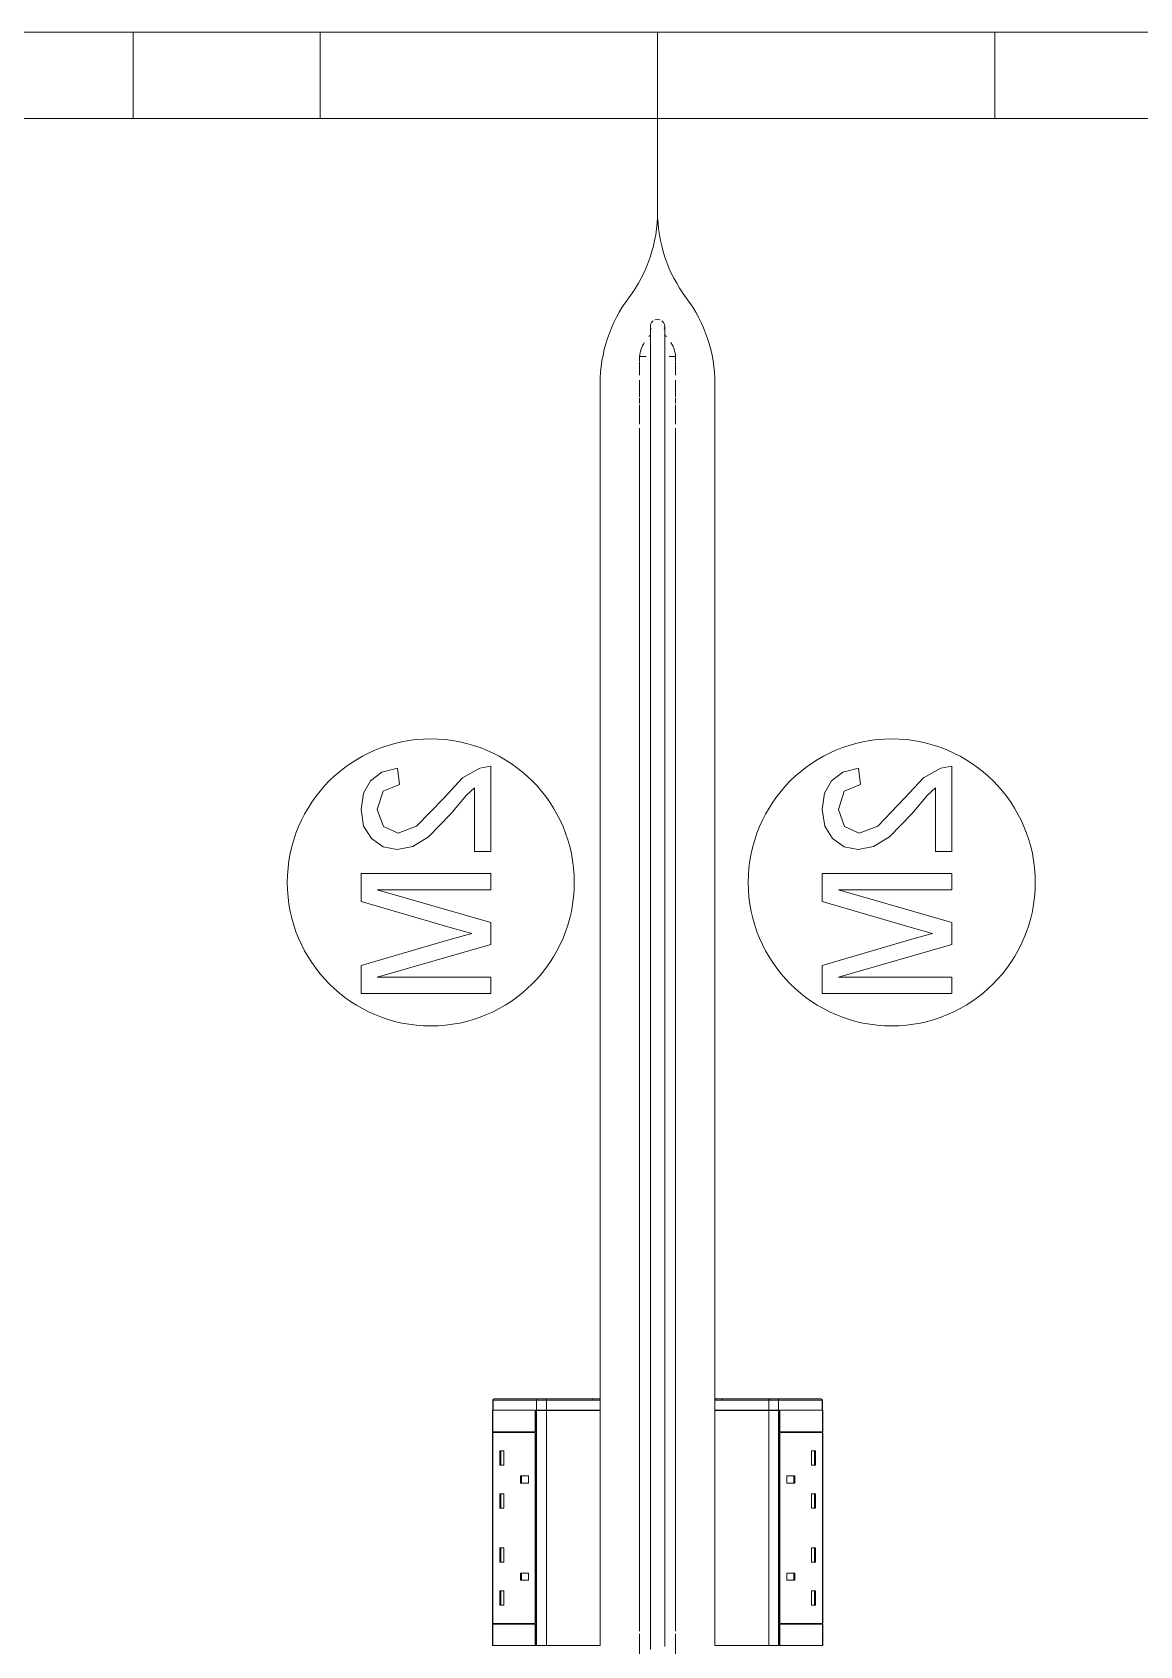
# Model space of a CAD drawing. Header units: millimetres. Extents: x 79795 to 317870, y -36033 to 97293.
# Drawn here: x 183017 to 183789, y 9674 to 10798 of the extents above; entities that cross this region are included whole.
import ezdxf

# ---------------------------------------------------------------- set-up
doc = ezdxf.new("R2010")
doc.units = ezdxf.units.MM
doc.header["$MEASUREMENT"] = 0
doc.layers.add('I-FURN', color=8, linetype='CONTINUOUS', lineweight=9)

msp = doc.modelspace()

# ---------------------------------------------------------------- linework, layer by layer
at = {"layer": 'I-FURN'}
for p, q in [((182652.8, 10798.1), (183087.5, 10798.1)), ((183452.8, 10798.1), (182652.8, 10798.1)), ((182652.8, 10798.1), (183452.8, 10798.1)), ((184212.8, 10798.1), (182692.8, 10798.1)), ((183087.5, 10798.1), (183217.8, 10798.1)), ((183087.5, 10798.1), (183087.5, 10738.1)), ((183087.5, 10798.1), (183087.5, 10738.1)), ((183217.8, 10798.1), (183687.8, 10798.1)), ((183217.8, 10798.1), (183217.8, 10738.1)), ((183217.8, 10798.1), (183217.8, 10738.1)), ((184252.8, 10798.1), (183452.8, 10798.1)), ((183452.8, 10798.1), (183452.8, 10673.1)), ((183452.8, 10673.1), (183452.8, 10798.1)), ((183452.8, 10798.1), (184252.8, 10798.1)), ((183452.8, 10673.1), (183452.8, 10798.1)), ((183452.8, 10798.1), (183452.8, 10673.1)), ((183687.8, 10798.1), (183817.8, 10798.1)), ((183687.8, 10798.1), (183687.8, 10738.1)), ((183687.8, 10798.1), (183687.8, 10738.1)), ((183087.5, 10738.1), (182652.8, 10738.1)), ((182692.8, 10738.1), (184212.8, 10738.1)), ((183217.8, 10738.1), (183087.5, 10738.1)), ((183687.8, 10738.1), (183217.8, 10738.1)), ((183817.8, 10738.1), (183687.8, 10738.1)), ((183447.8, 10593.1), (183447.8, 10593)), ((183447.8, 10593), (183447.8, 10592.9)), ((183447.8, 10592.9), (183447.8, 10592.6)), ((183447.8, 10592.6), (183447.8, 10592.2)), ((183447.8, 10592.2), (183447.8, 10591.7)), ((183447.8, 10591.7), (183447.8, 10591.1)), ((183447.8, 10591.1), (183447.8, 10590.3)), ((183457.8, 10593), (183457.8, 10593.1)), ((183457.8, 10593.1), (183457.8, 10593.1)), ((183457.8, 10592.8), (183457.8, 10593)), ((183457.8, 10592.5), (183457.8, 10592.8)), ((183457.8, 10592.1), (183457.8, 10592.5)), ((183457.8, 10591.5), (183457.8, 10592.1)), ((183457.8, 10590.9), (183457.8, 10591.5)), ((183457.8, 10590.1), (183457.8, 10590.9)), ((183447.8, 10590.3), (183447.8, 10589.5)), ((183447.8, 10589.5), (183447.8, 10588.5)), ((183447.8, 10588.5), (183447.8, 10587.5)), ((183447.8, 10587.5), (183447.8, 10586.3)), ((183447.8, 10586.3), (183447.8, 10585.1)), ((183447.8, 10585.1), (183447.8, 10583.7)), ((183447.8, 10583.7), (183447.8, 10582.3)), ((183447.8, 10582.3), (183447.8, 10580.7)), ((183447.8, 10580.7), (183447.8, 10579.1)), ((183457.8, 10589.2), (183457.8, 10590.1)), ((183457.8, 10588.3), (183457.8, 10589.2)), ((183457.8, 10587.2), (183457.8, 10588.3)), ((183457.8, 10586), (183457.8, 10587.2)), ((183457.8, 10584.7), (183457.8, 10586)), ((183457.8, 10583.3), (183457.8, 10584.7)), ((183457.8, 10581.8), (183457.8, 10583.3)), ((183457.8, 10580.3), (183457.8, 10581.8)), ((183457.8, 10578.6), (183457.8, 10580.3)), ((183444.9, 10572.2), (183440.3, 10572.2)), ((183440.3, 10568.8), (183440.3, 10572.2)), ((183440.3, 10566.6), (183440.3, 10568.4)), ((183447.8, 10579.1), (183447.8, 10577.3)), ((183447.8, 10577.3), (183447.8, 10575.5)), ((183447.8, 10575.5), (183447.8, 10573.6)), ((183447.8, 10573.6), (183447.8, 10571.6)), ((183447.8, 10571.6), (183447.8, 10569.5)), ((183447.8, 10569.5), (183447.8, 10567.4)), ((183457.8, 10576.8), (183457.8, 10578.6)), ((183457.8, 10575), (183457.8, 10576.8)), ((183457.8, 10573), (183457.8, 10575)), ((183457.8, 10571), (183457.8, 10573)), ((183457.8, 10568.9), (183457.8, 10571)), ((183457.8, 10566.8), (183457.8, 10568.9)), ((183465.3, 10572.2), (183460.8, 10572.2)), ((183465.3, 10572.2), (183465.3, 10568.8)), ((183465.4, 10568.4), (183465.4, 10566.6)), ((183440.3, 10559.1), (183440.3, 10566.3)), ((183447.8, 10567.4), (183447.8, 10565.1)), ((183447.8, 10565.1), (183447.8, 10562.8)), ((183447.8, 10562.8), (183447.8, 10560.5)), ((183447.8, 10560.5), (183447.8, 10558.1)), ((183447.8, 10558.1), (183447.8, 10555.6)), ((183457.8, 10564.5), (183457.8, 10566.8)), ((183457.8, 10562.2), (183457.8, 10564.5)), ((183457.8, 10559.8), (183457.8, 10562.2)), ((183457.8, 10557.4), (183457.8, 10559.8)), ((183457.8, 10554.9), (183457.8, 10557.4)), ((183465.3, 10566.3), (183465.3, 10559.1)), ((183412.8, 9844.9), (183412.8, 10553.1)), ((183412.8, 10553.1), (183412.8, 9844.9)), ((183440.3, 10544.1), (183440.3, 10555.6)), ((183447.8, 10555.6), (183447.8, 10553.1)), ((183447.8, 10553.1), (183447.8, 10550.5)), ((183447.8, 10550.5), (183447.8, 10547.9)), ((183447.8, 10547.9), (183447.8, 10545.2)), ((183457.8, 10552.4), (183457.8, 10554.9)), ((183457.8, 10549.8), (183457.8, 10552.4)), ((183457.8, 10547.2), (183457.8, 10549.8)), ((183457.8, 10544.5), (183457.8, 10547.2)), ((183465.3, 10555.6), (183465.3, 10544.1)), ((183492.8, 10553.1), (183492.8, 9844.9)), ((183492.8, 9844.9), (183492.8, 10553.1)), ((183440.3, 10539.3), (183440.3, 10543.3)), ((183440.3, 10525.1), (183440.3, 10538.4)), ((183447.8, 10545.2), (183447.8, 10542.5)), ((183447.8, 10542.5), (183447.8, 10539.8)), ((183447.8, 10539.8), (183447.8, 10537)), ((183447.8, 10537), (183447.8, 10534.2)), ((183457.8, 10541.8), (183457.8, 10544.5)), ((183457.8, 10539), (183457.8, 10541.8)), ((183457.8, 10536.3), (183457.8, 10539)), ((183457.8, 10533.5), (183457.8, 10536.3)), ((183465.3, 10538.4), (183465.3, 10525.1)), ((183465.4, 10543.3), (183465.4, 10539.3)), ((183447.8, 10534.2), (183447.8, 10531.4)), ((183447.8, 10531.4), (183447.8, 10528.6)), ((183447.8, 10528.6), (183447.8, 10525.8)), ((183447.8, 10525.8), (183447.8, 10522.9)), ((183457.8, 10530.7), (183457.8, 10533.5)), ((183457.8, 10527.8), (183457.8, 10530.7)), ((183457.8, 10525), (183457.8, 10527.8)), ((183457.8, 10522.2), (183457.8, 10525)), ((183440.3, 9684), (183440.3, 10522.2)), ((183447.8, 10522.9), (183447.8, 10522.2)), ((183447.8, 10522.2), (183447.8, 9684)), ((183457.8, 9684), (183457.8, 10522.2)), ((183465.4, 10522.2), (183465.4, 9684)), ((183252.7, 10276.6), (183247.9, 10267.8)), ((183260.7, 10282.5), (183252.7, 10276.6)), ((183271.7, 10285.2), (183260.7, 10282.5)), ((183273.1, 10273.9), (183271.7, 10285.2)), ((183316.9, 10278.6), (183303.8, 10264.4)), ((183328.9, 10285.4), (183316.9, 10278.6)), ((183336.6, 10286.6), (183328.9, 10285.4)), ((183336.6, 10227.3), (183336.6, 10286.6)), ((183574, 10276.6), (183569.1, 10267.8)), ((183582, 10282.5), (183574, 10276.6)), ((183592.9, 10285.2), (183582, 10282.5)), ((183594.3, 10273.9), (183592.9, 10285.2)), ((183638.1, 10278.6), (183625, 10264.4)), ((183650.1, 10285.4), (183638.1, 10278.6)), ((183657.9, 10286.6), (183650.1, 10285.4)), ((183657.9, 10227.3), (183657.9, 10286.6)), ((183247.9, 10267.8), (183246.2, 10256.4)), ((183257.5, 10256.6), (183261.7, 10269.2)), ((183261.7, 10269.2), (183273.1, 10273.9)), ((183308.7, 10253.6), (183319.6, 10266.6)), ((183319.6, 10266.6), (183325.3, 10271.7)), ((183325.3, 10271.7), (183325.3, 10227.3)), ((183569.1, 10267.8), (183567.5, 10256.4)), ((183578.8, 10256.6), (183582.9, 10269.2)), ((183582.9, 10269.2), (183594.3, 10273.9)), ((183629.9, 10253.6), (183640.8, 10266.6)), ((183640.8, 10266.6), (183646.6, 10271.7)), ((183646.6, 10271.7), (183646.6, 10227.3)), ((183246.2, 10256.4), (183248, 10244.9)), ((183261.8, 10244.6), (183257.5, 10256.6)), ((183303.8, 10264.4), (183284.9, 10244.9)), ((183293.2, 10237.4), (183308.7, 10253.6)), ((183567.5, 10256.4), (183569.3, 10244.9)), ((183583, 10244.6), (183578.8, 10256.6)), ((183625, 10264.4), (183606.2, 10244.9)), ((183614.5, 10237.4), (183629.9, 10253.6)), ((183248, 10244.9), (183253.5, 10236.2)), ((183272.1, 10240), (183261.8, 10244.6)), ((183284.9, 10244.9), (183272.1, 10240)), ((183569.3, 10244.9), (183574.7, 10236.2)), ((183593.4, 10240), (183583, 10244.6)), ((183606.2, 10244.9), (183593.4, 10240)), ((183253.5, 10236.2), (183261.6, 10230.6)), ((183282.2, 10230.7), (183293.2, 10237.4)), ((183574.7, 10236.2), (183582.8, 10230.6)), ((183603.4, 10230.7), (183614.5, 10237.4)), ((183261.6, 10230.6), (183271.4, 10228.7)), ((183271.4, 10228.7), (183282.2, 10230.7)), ((183325.3, 10227.3), (183336.6, 10227.3)), ((183582.8, 10230.6), (183592.7, 10228.7)), ((183592.7, 10228.7), (183603.4, 10230.7)), ((183646.6, 10227.3), (183657.9, 10227.3)), ((183336.6, 10211.8), (183246.2, 10211.8)), ((183246.2, 10211.8), (183246.2, 10192.3)), ((183336.6, 10200.5), (183336.6, 10211.8)), ((183657.9, 10211.8), (183567.5, 10211.8)), ((183567.5, 10211.8), (183567.5, 10192.3)), ((183657.9, 10200.5), (183657.9, 10211.8)), ((183336.6, 10177.7), (183257.5, 10200.5)), ((183257.5, 10200.5), (183336.6, 10200.5)), ((183657.9, 10177.7), (183578.8, 10200.5)), ((183578.8, 10200.5), (183657.9, 10200.5)), ((183246.2, 10192.3), (183310, 10173.8)), ((183567.5, 10192.3), (183631.2, 10173.8)), ((183336.6, 10162.4), (183336.6, 10177.7)), ((183657.9, 10162.4), (183657.9, 10177.7)), ((183308.9, 10166.1), (183246.2, 10147.9)), ((183323.3, 10170.1), (183308.9, 10166.1)), ((183310, 10173.8), (183323.3, 10170.1)), ((183630.1, 10166.1), (183567.5, 10147.9)), ((183644.5, 10170.1), (183630.1, 10166.1)), ((183631.2, 10173.8), (183644.5, 10170.1)), ((183257.5, 10139.7), (183336.6, 10162.4)), ((183578.8, 10139.7), (183657.9, 10162.4)), ((183246.2, 10147.9), (183246.2, 10128.4)), ((183567.5, 10147.9), (183567.5, 10128.4)), ((183336.6, 10139.7), (183257.5, 10139.7)), ((183336.6, 10128.4), (183336.6, 10139.7)), ((183657.9, 10139.7), (183578.8, 10139.7)), ((183657.9, 10128.4), (183657.9, 10139.7)), ((183246.2, 10128.4), (183336.6, 10128.4)), ((183567.5, 10128.4), (183657.9, 10128.4)), ((183337.8, 9837.9), (183337.8, 9822.9)), ((183367.6, 9837.9), (183337.8, 9837.9)), ((183338, 9837.9), (183338, 9844.9)), ((183338.2, 9844.9), (183338, 9844.9)), ((183338, 9837.9), (183338, 9844.9)), ((183338, 9837.9), (183338, 9844.9)), ((183338.2, 9837.9), (183338, 9837.9)), ((183338, 9673.9), (183338, 9837.8)), ((183368.5, 9844.9), (183338.2, 9844.9)), ((183338.2, 9844.9), (183338.2, 9837.9)), ((183368.5, 9837.9), (183338.2, 9837.9)), ((183338.4, 9845.7), (183338.3, 9845.7)), ((183339, 9845.9), (183369.3, 9845.9)), ((183339, 9845.9), (183369.3, 9845.9)), ((183367.6, 9822.9), (183367.6, 9837.9)), ((183367.6, 9837.9), (183370.1, 9837.9)), ((183367.8, 9837.8), (183367.8, 9822.9)), ((183368.5, 9837.8), (183367.8, 9837.8)), ((183375.4, 9844.9), (183368.5, 9844.9)), ((183368.5, 9844.9), (183368.5, 9837.9)), ((183375.4, 9837.9), (183368.5, 9837.9)), ((183368.5, 9837.8), (183375.4, 9837.8)), ((183368.5, 9673.9), (183368.5, 9837.8)), ((183407.8, 9845.9), (183369.3, 9845.9)), ((183369.3, 9845.9), (183374.8, 9845.9)), ((183374.8, 9845.9), (183411.8, 9845.9)), ((183412.8, 9844.9), (183375.4, 9844.9)), ((183375.4, 9844.9), (183375.4, 9837.9)), ((183412.8, 9837.9), (183375.4, 9837.9)), ((183375.4, 9837.8), (183412.8, 9837.8)), ((183375.4, 9673.9), (183375.4, 9837.8)), ((183407.8, 9844.9), (183407.8, 9845.9)), ((183411.8, 9845.9), (183407.8, 9845.9)), ((183411.8, 9845.9), (183411.8, 9845.9)), ((183412.8, 9844.9), (183412.8, 9837.9)), ((183412.8, 9844.9), (183412.8, 9837.9)), ((183412.8, 9837.8), (183412.8, 9673.9)), ((183412.8, 9673.9), (183412.8, 9837.8)), ((183492.8, 9837.9), (183492.8, 9844.9)), ((183530.3, 9844.9), (183492.8, 9844.9)), ((183492.8, 9844.9), (183492.8, 9837.9)), ((183530.3, 9837.9), (183492.8, 9837.9)), ((183492.8, 9673.9), (183492.8, 9837.8)), ((183492.8, 9837.8), (183492.8, 9673.9)), ((183492.8, 9837.8), (183530.3, 9837.8)), ((183497.8, 9845.9), (183493.8, 9845.9)), ((183493.8, 9845.9), (183530.9, 9845.9)), ((183497.8, 9845.9), (183497.8, 9844.9)), ((183536.4, 9845.9), (183497.8, 9845.9)), ((183537.2, 9844.9), (183530.3, 9844.9)), ((183530.3, 9844.9), (183530.3, 9837.9)), ((183537.2, 9837.9), (183530.3, 9837.9)), ((183530.3, 9837.8), (183530.3, 9673.9)), ((183530.3, 9837.8), (183537.2, 9837.8)), ((183530.9, 9845.9), (183536.4, 9845.9)), ((183536.4, 9845.9), (183566.7, 9845.9)), ((183536.4, 9845.9), (183566.7, 9845.9)), ((183567.5, 9844.9), (183537.2, 9844.9)), ((183537.2, 9844.9), (183537.2, 9837.9)), ((183567.5, 9837.9), (183537.2, 9837.9)), ((183537.2, 9837.8), (183537.2, 9673.9)), ((183537.8, 9837.8), (183537.2, 9837.8)), ((183537.8, 9822.9), (183537.8, 9837.8)), ((183538, 9837.9), (183538, 9822.9)), ((183567.9, 9837.9), (183538, 9837.9)), ((183567.3, 9845.7), (183567.3, 9845.7)), ((183567.7, 9844.9), (183567.5, 9844.9)), ((183567.5, 9844.9), (183567.5, 9837.9)), ((183567.7, 9837.9), (183567.5, 9837.9)), ((183567.7, 9844.9), (183567.7, 9837.9)), ((183567.7, 9844.9), (183567.7, 9837.9)), ((183567.7, 9837.9), (183567.7, 9844.9)), ((183567.7, 9837.8), (183567.7, 9673.9)), ((183567.9, 9822.9), (183567.9, 9837.9)), ((183337.8, 9822.9), (183367.6, 9822.9)), ((183337.8, 9822.4), (183337.8, 9689.4)), ((183337.8, 9822.4), (183367.6, 9822.4)), ((183338.2, 9822.9), (183338.2, 9822.4)), ((183367.6, 9689.4), (183367.6, 9822.4)), ((183367.8, 9822.4), (183367.8, 9689.4)), ((183537.8, 9689.4), (183537.8, 9822.4)), ((183538, 9822.9), (183567.9, 9822.9)), ((183538, 9822.4), (183538, 9689.4)), ((183567.9, 9822.4), (183538, 9822.4)), ((183567.5, 9822.4), (183567.5, 9822.9)), ((183567.9, 9689.4), (183567.9, 9822.4)), ((183342.8, 9809.7), (183345.7, 9809.7)), ((183342.8, 9799.7), (183342.8, 9809.7)), ((183343.6, 9799.7), (183343.6, 9809.7)), ((183345.7, 9799.7), (183345.7, 9809.7)), ((183562.8, 9809.7), (183560, 9809.7)), ((183560, 9809.7), (183560, 9799.7)), ((183562.1, 9809.7), (183562.1, 9799.7)), ((183562.8, 9809.7), (183562.8, 9799.7)), ((183342.8, 9799.7), (183345.7, 9799.7)), ((183562.8, 9799.7), (183560, 9799.7)), ((183357.2, 9792.2), (183362.9, 9792.2)), ((183357.2, 9787.2), (183357.2, 9792.2)), ((183357.2, 9787.2), (183362.9, 9787.2)), ((183357.9, 9787.2), (183357.9, 9792.2)), ((183362.9, 9787.2), (183362.9, 9792.2)), ((183542.8, 9787.2), (183542.8, 9792.2)), ((183542.8, 9792.2), (183548.5, 9792.2)), ((183548.5, 9787.2), (183542.8, 9787.2)), ((183547.8, 9792.2), (183547.8, 9787.2)), ((183548.5, 9792.2), (183548.5, 9787.2)), ((183342.8, 9779.7), (183345.7, 9779.7)), ((183342.8, 9769.7), (183342.8, 9779.7)), ((183343.6, 9769.7), (183343.6, 9779.7)), ((183345.7, 9769.7), (183345.7, 9779.7)), ((183562.8, 9779.7), (183560, 9779.7)), ((183560, 9779.7), (183560, 9769.7)), ((183562.1, 9779.7), (183562.1, 9769.7)), ((183562.8, 9779.7), (183562.8, 9769.7)), ((183342.8, 9769.7), (183345.7, 9769.7)), ((183562.8, 9769.7), (183560, 9769.7)), ((183342.8, 9742), (183345.7, 9742)), ((183342.8, 9732), (183342.8, 9742)), ((183343.6, 9732), (183343.6, 9742)), ((183345.7, 9732), (183345.7, 9742)), ((183562.8, 9742), (183560, 9742)), ((183560, 9742), (183560, 9732)), ((183562.1, 9742), (183562.1, 9732)), ((183562.8, 9742), (183562.8, 9732)), ((183342.8, 9732), (183345.7, 9732)), ((183562.8, 9732), (183560, 9732)), ((183357.2, 9724.5), (183362.9, 9724.5)), ((183357.2, 9719.5), (183357.2, 9724.5)), ((183362.9, 9719.5), (183357.2, 9719.5)), ((183357.9, 9719.5), (183357.9, 9724.5)), ((183362.9, 9724.5), (183362.9, 9719.5)), ((183548.5, 9724.5), (183542.8, 9724.5)), ((183542.8, 9724.5), (183542.8, 9719.5)), ((183548.5, 9719.5), (183542.8, 9719.5)), ((183547.8, 9724.5), (183547.8, 9719.5)), ((183548.5, 9724.5), (183548.5, 9719.5)), ((183342.8, 9712), (183345.7, 9712)), ((183342.8, 9702), (183342.8, 9712)), ((183343.6, 9702), (183343.6, 9712)), ((183345.7, 9702), (183345.7, 9712)), ((183562.8, 9712), (183560, 9712)), ((183560, 9712), (183560, 9702)), ((183562.1, 9712), (183562.1, 9702)), ((183562.8, 9712), (183562.8, 9702)), ((183342.8, 9702), (183345.7, 9702)), ((183562.8, 9702), (183560, 9702)), ((183337.8, 9689.4), (183367.6, 9689.4)), ((183367.6, 9688.9), (183337.8, 9688.9)), ((183337.8, 9688.9), (183337.8, 9673.9)), ((183338.2, 9689.4), (183338.2, 9688.9)), ((183367.6, 9673.9), (183367.6, 9688.9)), ((183367.8, 9688.9), (183367.8, 9673.9)), ((183440.3, 9664.2), (183440.3, 9682)), ((183447.8, 9684), (183447.8, 9680.8)), ((183447.8, 9680.8), (183447.8, 9677.5)), ((183457.8, 9683.1), (183457.8, 9684)), ((183457.8, 9679.9), (183457.8, 9683.1)), ((183465.3, 9682), (183465.3, 9664.2)), ((183537.8, 9673.9), (183537.8, 9688.9)), ((183567.9, 9689.4), (183538, 9689.4)), ((183538, 9688.9), (183538, 9673.9)), ((183567.9, 9688.9), (183538, 9688.9)), ((183567.5, 9688.9), (183567.5, 9689.4)), ((183567.9, 9673.9), (183567.9, 9688.9)), ((183337.8, 9673.9), (183367.6, 9673.9)), ((183367.8, 9673.9), (183368.5, 9673.9)), ((183375.4, 9673.9), (183368.5, 9673.9)), ((183412.8, 9673.9), (183375.4, 9673.9)), ((183447.8, 9677.5), (183447.8, 9674.3)), ((183447.8, 9674.3), (183447.8, 9671.1)), ((183457.8, 9676.7), (183457.8, 9679.9)), ((183457.8, 9673.4), (183457.8, 9676.7)), ((183530.3, 9673.9), (183492.8, 9673.9)), ((183537.2, 9673.9), (183530.3, 9673.9)), ((183538, 9673.9), (183535.6, 9673.9)), ((183537.2, 9673.9), (183537.8, 9673.9)), ((183538, 9673.9), (183567.9, 9673.9))]:
    msp.add_line(p, q, dxfattribs=at)
at = {"layer": 'I-FURN', "flags": 128}
for points in [[(183338.1, 9845.4), (183338.1, 9845.4), (183338.1, 9845.3), (183338.1, 9845.3), (183338.1, 9845.3), (183338, 9845.2), (183338, 9845.2), (183338, 9845.2), (183338, 9845.1), (183338, 9845.1), (183338, 9845), (183338, 9845), (183338, 9845), (183338, 9844.9), (183338, 9844.9)], [(183369.3, 9845.9), (183369.4, 9845.9), (183369.5, 9845.9), (183369.6, 9845.9), (183369.7, 9845.9), (183369.8, 9845.9), (183369.9, 9845.9), (183370, 9845.9), (183370.2, 9845.9), (183370.3, 9845.9), (183370.4, 9845.9), (183370.6, 9845.9), (183370.7, 9845.9), (183370.8, 9845.9), (183371, 9845.9), (183371.1, 9845.9), (183371.3, 9845.9), (183371.4, 9845.9), (183371.6, 9845.9), (183371.8, 9845.9), (183371.9, 9845.9), (183372.1, 9845.9), (183372.2, 9845.9), (183372.4, 9845.9), (183372.6, 9845.9), (183372.7, 9845.9), (183372.9, 9845.9), (183373, 9845.9), (183373.2, 9845.9), (183373.3, 9845.9), (183373.5, 9845.9), (183373.7, 9845.9), (183373.8, 9845.9), (183374, 9845.9), (183374.1, 9845.9), (183374.3, 9845.9), (183374.4, 9845.9), (183374.5, 9845.9), (183374.7, 9845.9), (183374.8, 9845.9)], [(183374.8, 9845.9), (183377.6, 9845.9), (183380.3, 9845.9), (183382.9, 9845.9), (183385.4, 9845.9), (183387.9, 9845.9), (183390.2, 9845.9), (183392.4, 9845.9), (183394.5, 9845.9), (183396.6, 9845.9), (183398.5, 9845.9), (183400.2, 9845.9), (183401.9, 9845.9), (183403.5, 9845.9), (183404.9, 9845.9), (183406.2, 9845.9), (183407.4, 9845.9), (183408.4, 9845.9), (183409.3, 9845.9), (183410.1, 9845.9), (183410.8, 9845.9), (183411.3, 9845.9), (183411.6, 9845.9), (183411.8, 9845.9)], [(183411.8, 9845.9), (183411.8, 9845.9), (183411.8, 9845.9), (183411.8, 9845.9), (183411.8, 9845.9), (183411.8, 9845.9), (183411.7, 9845.9), (183411.7, 9845.9), (183411.6, 9845.9), (183411.6, 9845.9), (183411.5, 9845.9), (183411.5, 9845.9), (183411.4, 9845.9), (183411.3, 9845.9), (183411.2, 9845.9), (183411.1, 9845.9), (183411, 9845.9), (183411, 9845.9), (183410.8, 9845.9), (183410.7, 9845.9), (183410.6, 9845.9), (183410.5, 9845.9), (183410.4, 9845.9), (183410.3, 9845.9), (183410.1, 9845.9), (183410, 9845.9), (183409.9, 9845.9), (183409.7, 9845.9), (183409.6, 9845.9), (183409.4, 9845.9), (183409.3, 9845.9), (183409.1, 9845.9), (183409, 9845.9), (183408.8, 9845.9), (183408.7, 9845.9), (183408.5, 9845.9), (183408.4, 9845.9), (183408.2, 9845.9), (183408, 9845.9), (183407.9, 9845.9), (183407.8, 9845.9)], [(183412.8, 9844.9), (183412.8, 9845), (183412.8, 9845), (183412.8, 9845), (183412.8, 9845.1), (183412.8, 9845.1), (183412.8, 9845.2), (183412.8, 9845.2), (183412.8, 9845.2), (183412.8, 9845.3), (183412.8, 9845.3), (183412.7, 9845.3), (183412.7, 9845.4), (183412.7, 9845.4), (183412.7, 9845.4), (183412.7, 9845.5), (183412.6, 9845.5), (183412.6, 9845.5), (183412.6, 9845.6), (183412.6, 9845.6), (183412.5, 9845.6), (183412.5, 9845.7), (183412.5, 9845.7), (183412.4, 9845.7), (183412.4, 9845.7), (183412.4, 9845.8), (183412.3, 9845.8), (183412.3, 9845.8), (183412.3, 9845.8), (183412.2, 9845.8), (183412.2, 9845.8), (183412.2, 9845.9), (183412.1, 9845.9), (183412.1, 9845.9), (183412.1, 9845.9), (183412, 9845.9), (183412, 9845.9), (183411.9, 9845.9), (183411.9, 9845.9), (183411.9, 9845.9), (183411.8, 9845.9)], [(183493.8, 9845.9), (183493.8, 9845.9), (183493.7, 9845.9), (183493.7, 9845.9), (183493.7, 9845.9), (183493.6, 9845.9), (183493.6, 9845.9), (183493.5, 9845.9), (183493.5, 9845.9), (183493.5, 9845.8), (183493.4, 9845.8), (183493.4, 9845.8), (183493.4, 9845.8), (183493.3, 9845.8), (183493.3, 9845.8), (183493.3, 9845.7), (183493.2, 9845.7), (183493.2, 9845.7), (183493.2, 9845.7), (183493.1, 9845.6), (183493.1, 9845.6), (183493.1, 9845.6), (183493.1, 9845.6), (183493, 9845.5), (183493, 9845.5), (183493, 9845.5), (183493, 9845.4), (183492.9, 9845.4), (183492.9, 9845.3), (183492.9, 9845.3), (183492.9, 9845.3), (183492.9, 9845.2), (183492.9, 9845.2), (183492.9, 9845.2), (183492.8, 9845.1), (183492.8, 9845.1), (183492.8, 9845), (183492.8, 9845), (183492.8, 9845), (183492.8, 9844.9), (183492.8, 9844.9)], [(183497.8, 9845.9), (183497.7, 9845.9), (183497.5, 9845.9), (183497.3, 9845.9), (183497.2, 9845.9), (183497, 9845.9), (183496.9, 9845.9), (183496.7, 9845.9), (183496.6, 9845.9), (183496.4, 9845.9), (183496.3, 9845.9), (183496.1, 9845.9), (183496, 9845.9), (183495.8, 9845.9), (183495.7, 9845.9), (183495.6, 9845.9), (183495.4, 9845.9), (183495.3, 9845.9), (183495.2, 9845.9), (183495.1, 9845.9), (183495, 9845.9), (183494.8, 9845.9), (183494.7, 9845.9), (183494.6, 9845.9), (183494.5, 9845.9), (183494.5, 9845.9), (183494.4, 9845.9), (183494.3, 9845.9), (183494.2, 9845.9), (183494.2, 9845.9), (183494.1, 9845.9), (183494, 9845.9), (183494, 9845.9), (183493.9, 9845.9), (183493.9, 9845.9), (183493.9, 9845.9), (183493.9, 9845.9), (183493.8, 9845.9), (183493.8, 9845.9), (183493.8, 9845.9)], [(183493.8, 9845.9), (183493.8, 9845.9), (183493.8, 9845.9)], [(183493.8, 9845.9), (183494.1, 9845.9), (183494.5, 9845.9), (183495.1, 9845.9), (183495.8, 9845.9), (183496.6, 9845.9), (183497.5, 9845.9), (183498.6, 9845.9), (183499.8, 9845.9), (183501.1, 9845.9), (183502.6, 9845.9), (183504.2, 9845.9), (183505.9, 9845.9), (183507.7, 9845.9), (183509.6, 9845.9), (183511.7, 9845.9), (183513.8, 9845.9), (183516.1, 9845.9), (183518.4, 9845.9), (183520.9, 9845.9), (183523.5, 9845.9), (183526.1, 9845.9), (183528.8, 9845.9), (183530.9, 9845.9)], [(183530.9, 9845.9), (183531, 9845.9), (183531.1, 9845.9), (183531.3, 9845.9), (183531.4, 9845.9), (183531.6, 9845.9), (183531.7, 9845.9), (183531.9, 9845.9), (183532, 9845.9), (183532.2, 9845.9), (183532.3, 9845.9), (183532.5, 9845.9), (183532.6, 9845.9), (183532.8, 9845.9), (183533, 9845.9), (183533.1, 9845.9), (183533.3, 9845.9), (183533.4, 9845.9), (183533.6, 9845.9), (183533.8, 9845.9), (183533.9, 9845.9), (183534.1, 9845.9), (183534.2, 9845.9), (183534.4, 9845.9), (183534.5, 9845.9), (183534.7, 9845.9), (183534.8, 9845.9), (183535, 9845.9), (183535.1, 9845.9), (183535.2, 9845.9), (183535.4, 9845.9), (183535.5, 9845.9), (183535.6, 9845.9), (183535.8, 9845.9), (183535.9, 9845.9), (183536, 9845.9), (183536.1, 9845.9), (183536.2, 9845.9), (183536.3, 9845.9), (183536.4, 9845.9)], [(183567.7, 9844.9), (183567.7, 9845), (183567.7, 9845), (183567.7, 9845), (183567.7, 9845.1), (183567.6, 9845.1), (183567.6, 9845.2), (183567.6, 9845.2), (183567.6, 9845.2), (183567.6, 9845.3), (183567.6, 9845.3), (183567.6, 9845.3), (183567.6, 9845.4), (183567.5, 9845.4)]]:
    msp.add_lwpolyline(points, dxfattribs=at)
at = {"layer": 'I-FURN'}
for centre, radius, start, end in [((183352.8, 10673.1), 100, 323.1301, 0), ((183352.8, 10673.1), 100, 323.1301, 0), ((183552.8, 10673.1), 100, 180, 216.8699), ((183552.8, 10673.1), 100, 180, 216.8699), ((183512.8, 10553.1), 100, 143.1301, 180), ((183512.8, 10553.1), 100, 143.1301, 180), ((183392.8, 10553.1), 100, 0, 36.8699), ((183392.8, 10553.1), 100, 0, 36.8699), ((183452.8, 10593.1), 5, 127.2751, 201.8252), ((183452.8, 10593.1), 5, 67.635, 112.365), ((183452.8, 10593.1), 5, 338.1748, 52.7249), ((183463.8, 10569.8), 23.6, 149.1436, 174.3336), ((183452.8, 10580.2), 8.51, 125.5405, 136.5486), ((183452.8, 10580.2), 8.51, 43.4514, 54.4595), ((183441.9, 10569.8), 23.6, 5.6664, 30.8564), ((183294.8, 10205.7), 100, 90, 270), ((183294.8, 10205.7), 100, 270, 90), ((183616, 10205.7), 100, 90, 270), ((183616, 10205.7), 100, 270, 90)]:
    msp.add_arc(centre, radius, start, end, dxfattribs=at)
at = {"layer": 'I-FURN', "extrusion": (0, 0, -1)}
for centre, major_axis, ratio, start_param, end_param in [((183339, 9844.9), (0, 1), 0.819152, 4.712389, 6.283185), ((183369.3, 9844.9), (0, 1), 0.819152, 4.712389, 6.283185), ((183374.8, 9844.9), (0, 1), 0.56467, 0, 1.570796), ((183411.8, 9844.9), (0, 1), 0.998113, 0, 1.570796), ((183493.8, 9844.9), (0, -1), 0.998113, 1.570796, 3.141593), ((183530.9, 9844.9), (0, -1), 0.56467, 1.570796, 3.141593), ((183536.4, 9844.9), (0, -1), 0.819152, 3.141593, 4.712389), ((183566.7, 9844.9), (0, 1), 0.819152, 0, 1.570796)]:
    msp.add_ellipse(centre, major_axis=major_axis, ratio=ratio, start_param=start_param, end_param=end_param, dxfattribs=at)

doc.saveas('drawing.dxf')
